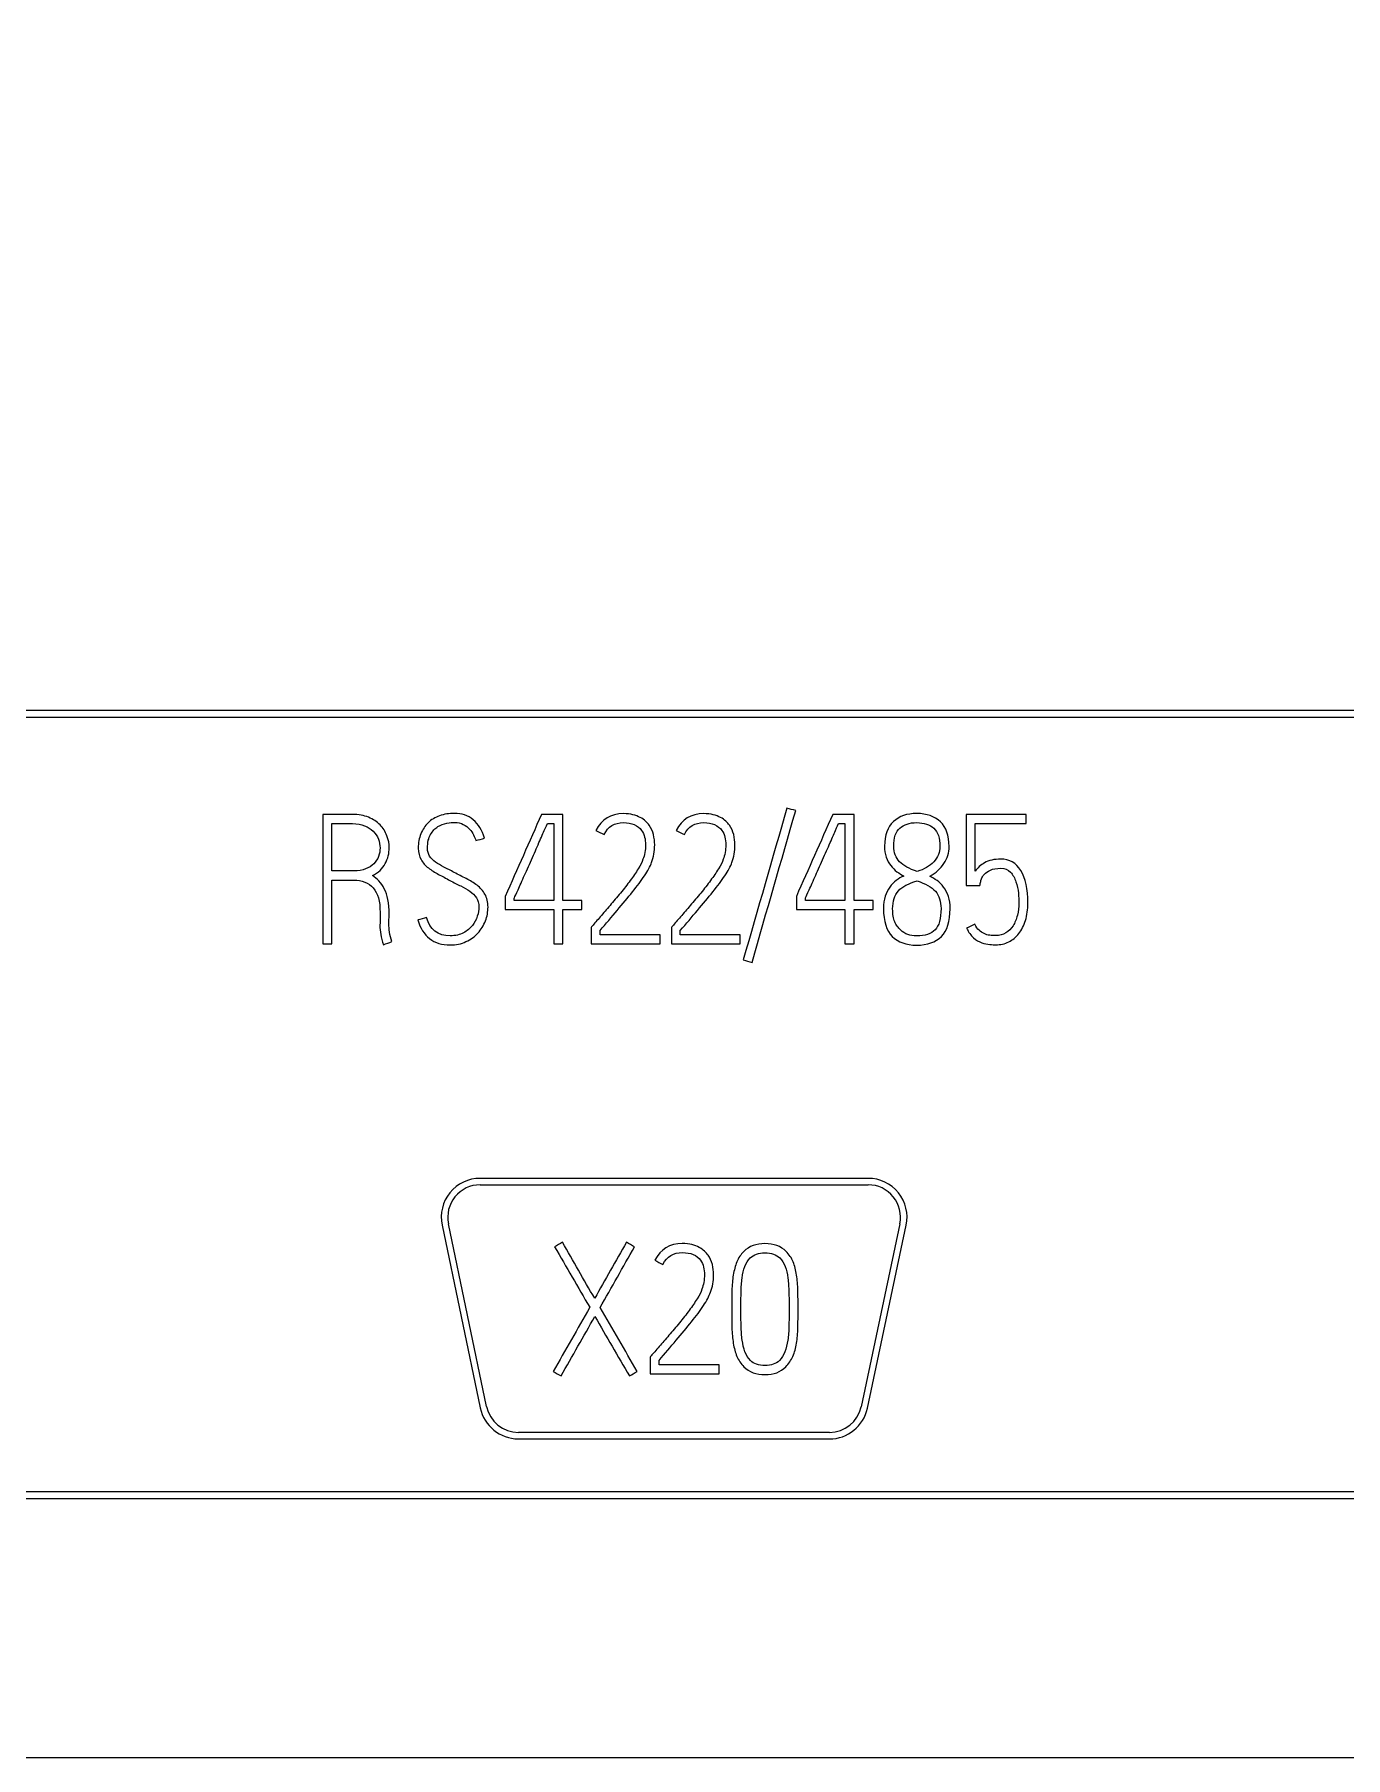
# Model space of a CAD drawing. Header units: millimetres. Extents: x 0 to 1189, y 0 to 841.
# Drawn here: x 898.54 to 918.79, y 295.79 to 322.4 of the extents above; entities that cross this region are included whole.
import ezdxf

# ---------------------------------------------------------------- set-up
doc = ezdxf.new("R2010")
doc.units = ezdxf.units.MM
doc.layers.add('1', color=7, linetype='Continuous')

msp = doc.modelspace()

# ---------------------------------------------------------------- linework, layer by layer
at = {"layer": '1', "color": 7, "linetype": 'Continuous', "lineweight": 13}
for p, q in [((1031.925, 311.961), (882.266, 311.961)), ((882.368, 311.861), (1031.825, 311.861)), ((911.419, 304.736), (905.424, 304.736)), ((905.424, 304.636), (911.419, 304.636)), ((904.837, 304.014), (905.425, 301.192)), ((905.523, 301.212), (904.935, 304.034)), ((911.908, 304.033), (911.309, 301.208)), ((911.407, 301.187), (912.006, 304.012)), ((910.82, 300.811), (906.016, 300.811)), ((906.016, 300.711), (910.82, 300.711)), ((882.266, 299.789), (1031.925, 299.789)), ((1031.825, 299.896), (882.368, 299.896)), ((878.789, 295.79), (1035.36, 295.79))]:
    msp.add_line(p, q, dxfattribs=at)
for centre, radius, start, end in [((905.424, 304.136), 0.6, 90, 191.7771), ((911.419, 304.136), 0.6, 348.0161, 90), ((905.424, 304.136), 0.5, 90, 191.7771), ((911.419, 304.136), 0.5, 348.0161, 90), ((906.016, 301.315), 0.603, 191.7771, 270), ((906.016, 301.315), 0.503, 191.7771, 270), ((910.82, 301.311), 0.5, 270, 348.0161), ((910.82, 301.311), 0.6, 270, 348.0161)]:
    msp.add_arc(centre, radius, start, end, dxfattribs=at)
for points, knots in [([(950.48, 224.19), (898.21, 224.19), (842.672, 224.19), (783.868, 224.19), (777.143, 224.19), (773.452, 224.19), (772.941, 224.19), (772.593, 224.19), (772.362, 224.19), (771.984, 224.197), (770.669, 224.274), (768.364, 224.788), (765.613, 226.213), (763.316, 228.292), (761.893, 230.477), (761.135, 232.357), (760.808, 233.611), (760.648, 234.609), (760.587, 235.255), (760.568, 235.699), (760.562, 235.924), (760.562, 236.058), (760.562, 236.216), (760.561, 236.445), (760.562, 237.055), (760.562, 237.972), (760.561, 238.996), (760.562, 245.938), (760.562, 259.005), (760.562, 298.004), (760.561, 356.81), (760.562, 415.607), (760.561, 449.918), (760.562, 458.897), (760.561, 461.761), (760.562, 463.181), (760.561, 463.91), (760.562, 464.25), (760.562, 464.466), (760.565, 464.602), (760.567, 464.681), (760.585, 465.198), (760.689, 466.243), (761.139, 468.204), (762.201, 470.586), (764.142, 473), (766.634, 474.84), (769.058, 475.801), (770.812, 476.128), (771.698, 476.205), (772.208, 476.226), (772.877, 476.227), (773.791, 476.227), (775.425, 476.227), (779.916, 476.227), (790.535, 476.227), (852.604, 476.227), (963.681, 476.227), (1071.488, 476.227), (1130.292, 476.227), (1137.017, 476.227), (1140.708, 476.227), (1141.22, 476.227), (1141.568, 476.227), (1141.799, 476.227), (1142.176, 476.22), (1143.491, 476.143), (1145.796, 475.628), (1148.547, 474.204), (1150.844, 472.125), (1152.267, 469.94), (1153.026, 468.06), (1153.353, 466.806), (1153.512, 465.807), (1153.573, 465.161), (1153.593, 464.718), (1153.598, 464.492), (1153.598, 464.359), (1153.599, 464.201), (1153.599, 463.972), (1153.599, 463.361), (1153.599, 462.444), (1153.599, 461.421), (1153.599, 454.479), (1153.599, 441.411), (1153.599, 402.413), (1153.599, 343.606), (1153.599, 284.809), (1153.599, 250.498), (1153.599, 241.52), (1153.599, 238.655), (1153.599, 237.235), (1153.599, 236.506), (1153.599, 236.167), (1153.598, 235.951), (1153.595, 235.814), (1153.593, 235.735), (1153.575, 235.218), (1153.471, 234.174), (1153.021, 232.213), (1151.96, 229.831), (1150.019, 227.417), (1147.526, 225.577), (1145.102, 224.616), (1143.349, 224.288), (1142.463, 224.211), (1141.952, 224.19), (1141.284, 224.189), (1140.369, 224.19), (1138.735, 224.189), (1134.244, 224.19), (1123.625, 224.189), (1061.556, 224.19), (1002.751, 224.19), (950.48, 224.19)], [0, 0, 0, 0, 0.125, 0.132812, 0.140625, 0.141113, 0.141602, 0.141846, 0.141968, 0.14209, 0.142578, 0.144531, 0.146484, 0.148438, 0.150391, 0.151367, 0.152344, 0.152832, 0.15332, 0.153564, 0.153687, 0.153748, 0.153809, 0.154053, 0.154297, 0.155273, 0.15625, 0.156738, 0.171875, 0.1875, 0.25, 0.3125, 0.328125, 0.332031, 0.333984, 0.334961, 0.335449, 0.335693, 0.335815, 0.335876, 0.335938, 0.335968, 0.336914, 0.337891, 0.339844, 0.341797, 0.34375, 0.345703, 0.34668, 0.347168, 0.347412, 0.347656, 0.348633, 0.349609, 0.351562, 0.359375, 0.375, 0.5, 0.625, 0.632812, 0.640625, 0.641113, 0.641602, 0.641846, 0.641968, 0.64209, 0.642578, 0.644531, 0.646484, 0.648438, 0.650391, 0.651367, 0.652344, 0.652832, 0.65332, 0.653564, 0.653687, 0.653748, 0.653809, 0.654053, 0.654297, 0.655273, 0.65625, 0.656738, 0.671875, 0.6875, 0.75, 0.8125, 0.828125, 0.832031, 0.833984, 0.834961, 0.835449, 0.835693, 0.835815, 0.835876, 0.835938, 0.835968, 0.836914, 0.837891, 0.839844, 0.841797, 0.84375, 0.845703, 0.84668, 0.847168, 0.847412, 0.847656, 0.848633, 0.849609, 0.851562, 0.859375, 0.875, 1, 1, 1, 1]), ([(950.48, 229.19), (1002.751, 229.19), (1061.556, 229.19), (1123.625, 229.189), (1134.244, 229.19), (1138.735, 229.189), (1140.37, 229.19), (1141.282, 229.189), (1141.846, 229.19), (1142.143, 229.202), (1142.671, 229.248), (1143.709, 229.442), (1145.079, 229.985), (1146.528, 231.055), (1147.657, 232.459), (1148.257, 233.804), (1148.527, 234.984), (1148.584, 235.552), (1148.596, 235.897), (1148.597, 235.942), (1148.598, 236.007), (1148.599, 236.173), (1148.599, 236.508), (1148.599, 237.235), (1148.599, 238.656), (1148.599, 241.52), (1148.599, 250.498), (1148.599, 284.809), (1148.599, 343.606), (1148.599, 402.413), (1148.599, 441.411), (1148.599, 454.479), (1148.599, 461.42), (1148.599, 462.444), (1148.599, 463.364), (1148.599, 463.97), (1148.599, 464.192), (1148.598, 464.347), (1148.598, 464.426), (1148.595, 464.548), (1148.583, 464.816), (1148.549, 465.178), (1148.453, 465.778), (1148.269, 466.487), (1147.812, 467.618), (1147.008, 468.853), (1145.673, 470.062), (1144.073, 470.89), (1142.795, 471.175), (1141.985, 471.223), (1141.755, 471.227), (1141.567, 471.227), (1141.218, 471.227), (1140.709, 471.227), (1137.018, 471.227), (1130.292, 471.227), (1071.488, 471.227), (963.681, 471.227), (852.604, 471.227), (790.535, 471.227), (779.916, 471.227), (775.426, 471.227), (773.79, 471.227), (772.879, 471.227), (772.314, 471.227), (772.018, 471.214), (771.489, 471.168), (770.451, 470.975), (769.081, 470.431), (767.632, 469.362), (766.503, 467.958), (765.904, 466.612), (765.633, 465.433), (765.577, 464.865), (765.565, 464.52), (765.563, 464.474), (765.562, 464.409), (765.562, 464.243), (765.561, 463.909), (765.562, 463.182), (765.561, 461.761), (765.562, 458.897), (765.561, 449.918), (765.562, 415.607), (765.561, 356.81), (765.562, 298.004), (765.562, 259.005), (765.562, 245.938), (765.561, 238.996), (765.562, 237.973), (765.562, 237.053), (765.561, 236.447), (765.562, 236.225), (765.562, 236.07), (765.562, 235.991), (765.565, 235.869), (765.577, 235.601), (765.611, 235.238), (765.707, 234.638), (765.892, 233.929), (766.348, 232.798), (767.152, 231.564), (768.488, 230.355), (770.087, 229.527), (771.365, 229.241), (772.176, 229.194), (772.406, 229.19), (772.594, 229.19), (772.943, 229.19), (773.452, 229.19), (777.143, 229.19), (783.868, 229.19), (842.672, 229.19), (898.21, 229.19), (950.48, 229.19)], [0, 0, 0, 0, 0.125, 0.140625, 0.148438, 0.150391, 0.151367, 0.152344, 0.152588, 0.152832, 0.15332, 0.154297, 0.15625, 0.158203, 0.160156, 0.162109, 0.163086, 0.164032, 0.164062, 0.164124, 0.164185, 0.164307, 0.164551, 0.165039, 0.166016, 0.167969, 0.171875, 0.1875, 0.25, 0.3125, 0.328125, 0.343262, 0.34375, 0.344727, 0.345703, 0.345947, 0.346191, 0.346252, 0.346313, 0.346436, 0.34668, 0.347168, 0.347656, 0.348633, 0.349609, 0.351562, 0.353516, 0.355469, 0.357422, 0.35791, 0.358032, 0.358154, 0.358398, 0.358887, 0.359375, 0.367188, 0.375, 0.5, 0.625, 0.640625, 0.648438, 0.650391, 0.651367, 0.652344, 0.652588, 0.652832, 0.65332, 0.654297, 0.65625, 0.658203, 0.660156, 0.662109, 0.663086, 0.664032, 0.664062, 0.664124, 0.664185, 0.664307, 0.664551, 0.665039, 0.666016, 0.667969, 0.671875, 0.6875, 0.75, 0.8125, 0.828125, 0.843262, 0.84375, 0.844727, 0.845703, 0.845947, 0.846191, 0.846252, 0.846313, 0.846436, 0.84668, 0.847168, 0.847656, 0.848633, 0.849609, 0.851562, 0.853516, 0.855469, 0.857422, 0.85791, 0.858032, 0.858154, 0.858398, 0.858887, 0.859375, 0.867188, 0.875, 1, 1, 1, 1]), ([(903.7, 310.313), (903.629, 310.343), (903.547, 310.358), (903.301, 310.358), (903.147, 310.358), (902.993, 310.358)], [0, 0, 0, 0, 0.37586, 0.37586, 1, 1, 1, 1]), ([(905.493, 309.991), (905.456, 310.114), (905.397, 310.208), (905.237, 310.341), (905.141, 310.374), (904.945, 310.374), (904.868, 310.362), (904.729, 310.312), (904.67, 310.276), (904.574, 310.182), (904.537, 310.125), (904.51, 310.058)], [0, 0, 0, 0, 0.232472, 0.232472, 0.465525, 0.465525, 0.643868, 0.643868, 0.821934, 0.821934, 1, 1, 1, 1]), ([(906.703, 310.357), (906.679, 310.357), (906.655, 310.357), (906.545, 310.357), (906.459, 310.357), (906.373, 310.357)], [0, 0, 0, 0, 0.218462, 0.218462, 1, 1, 1, 1]), ([(908.035, 310.191), (908.02, 310.212), (908.002, 310.232), (907.957, 310.275), (907.93, 310.294), (907.865, 310.327), (907.828, 310.341), (907.743, 310.363), (907.693, 310.369), (907.638, 310.369)], [0, 0, 0, 0, 0.252062, 0.252062, 0.502132, 0.502132, 0.750139, 0.750139, 1, 1, 1, 1]), ([(909.275, 310.191), (909.26, 310.212), (909.242, 310.232), (909.197, 310.275), (909.17, 310.294), (909.105, 310.327), (909.068, 310.341), (908.983, 310.363), (908.934, 310.369), (908.878, 310.369)], [0, 0, 0, 0, 0.252062, 0.252062, 0.502132, 0.502132, 0.750139, 0.750139, 1, 1, 1, 1]), ([(911.201, 310.357), (911.177, 310.357), (911.153, 310.357), (911.043, 310.357), (910.957, 310.357), (910.871, 310.357)], [0, 0, 0, 0, 0.218462, 0.218462, 1, 1, 1, 1]), ([(912.534, 310.244), (912.445, 310.329), (912.323, 310.371), (912.019, 310.371), (911.899, 310.33), (911.718, 310.163), (911.672, 310.037), (911.672, 309.804), (911.681, 309.747), (911.717, 309.647), (911.739, 309.604), (911.768, 309.567)], [0, 0, 0, 0, 0.269538, 0.269538, 0.533125, 0.533125, 0.796757, 0.796757, 0.898072, 0.898072, 1, 1, 1, 1]), ([(913.859, 310.358), (913.574, 310.358), (913.289, 310.358), (912.981, 310.358), (912.958, 310.358), (912.935, 310.358)], [0, 0, 0, 0, 0.924853, 0.924853, 1, 1, 1, 1]), ([(903.135, 310.216), (903.241, 310.216), (903.348, 310.216), (903.525, 310.216), (903.586, 310.205), (903.692, 310.161), (903.736, 310.132), (903.772, 310.097)], [0, 0, 0, 0, 0.429184, 0.429184, 0.713484, 0.713484, 1, 1, 1, 1]), ([(903.762, 309.412), (903.851, 309.458), (903.916, 309.52), (904, 309.675), (904.02, 309.756), (904.02, 309.904), (904.009, 309.967), (903.96, 310.091), (903.925, 310.147), (903.831, 310.245), (903.771, 310.284), (903.7, 310.313)], [0, 0, 0, 0, 0.231737, 0.231737, 0.46269, 0.46269, 0.642008, 0.642008, 0.821326, 0.821326, 1, 1, 1, 1]), ([(903.772, 310.097), (903.808, 310.062), (903.835, 310.022), (903.87, 309.931), (903.879, 309.885), (903.879, 309.795), (903.871, 309.751), (903.855, 309.709)], [0, 0, 0, 0, 0.337469, 0.337469, 0.674938, 0.674938, 1, 1, 1, 1]), ([(904.51, 310.058), (904.483, 309.991), (904.469, 309.918), (904.469, 309.766), (904.484, 309.707), (904.541, 309.61), (904.579, 309.568), (904.671, 309.494), (904.723, 309.461), (904.84, 309.402), (904.899, 309.37), (905.015, 309.305), (905.071, 309.277), (905.178, 309.227), (905.226, 309.2), (905.309, 309.141), (905.342, 309.107), (905.392, 309.031), (905.405, 308.984), (905.405, 308.884), (905.397, 308.837), (905.365, 308.733), (905.34, 308.685), (905.269, 308.596), (905.224, 308.559), (905.111, 308.498), (905.042, 308.482), (904.77, 308.482), (904.649, 308.577), (904.597, 308.766)], [0, 0, 0, 0, 0.084609, 0.084609, 0.157936, 0.157936, 0.231264, 0.231264, 0.304527, 0.304527, 0.377962, 0.377962, 0.448588, 0.448588, 0.518849, 0.518849, 0.589764, 0.589764, 0.661418, 0.661418, 0.714841, 0.714841, 0.768167, 0.768167, 0.821493, 0.821493, 0.875067, 0.875067, 1, 1, 1, 1]), ([(905.025, 309.462), (904.969, 309.491), (904.916, 309.518), (904.816, 309.569), (904.773, 309.594), (904.697, 309.648), (904.667, 309.679), (904.622, 309.747), (904.611, 309.788), (904.611, 309.925), (904.627, 309.995), (904.69, 310.101), (904.728, 310.141), (904.816, 310.196), (904.863, 310.214), (904.959, 310.229), (904.999, 310.233), (905.082, 310.233), (905.127, 310.223), (905.202, 310.184), (905.234, 310.16), (905.286, 310.103), (905.307, 310.072), (905.338, 310.008), (905.35, 309.979), (905.358, 309.953)], [0, 0, 0, 0, 0.042387, 0.042387, 0.085004, 0.085004, 0.127442, 0.127442, 0.169689, 0.169689, 0.247935, 0.247935, 0.32618, 0.32618, 0.404694, 0.404694, 0.483208, 0.483208, 0.612376, 0.612376, 0.741544, 0.741544, 0.869959, 0.869959, 1, 1, 1, 1]), ([(904.623, 309.958), (904.631, 309.993), (904.643, 310.023), (904.69, 310.101), (904.728, 310.141), (904.816, 310.196), (904.863, 310.214), (904.959, 310.229), (904.999, 310.233), (905.082, 310.233), (905.127, 310.223), (905.202, 310.184), (905.234, 310.16), (905.286, 310.103), (905.307, 310.072), (905.338, 310.008), (905.35, 309.979), (905.358, 309.953)], [0, 0, 0, 0, 0.048226, 0.048226, 0.147249, 0.147249, 0.246612, 0.246612, 0.345976, 0.345976, 0.509444, 0.509444, 0.672912, 0.672912, 0.835427, 0.835427, 1, 1, 1, 1]), ([(905.951, 309.062), (905.953, 309.066), (905.966, 309.095), (906.016, 309.206), (906.047, 309.275), (906.119, 309.437), (906.158, 309.526), (906.244, 309.716), (906.283, 309.806), (906.357, 309.974), (906.389, 310.047), (906.416, 310.108)], [0, 0, 0, 0, 0.201863, 0.201863, 0.402243, 0.402243, 0.601621, 0.601621, 0.800998, 0.800998, 1, 1, 1, 1]), ([(907.277, 308.563), (907.368, 308.67), (907.456, 308.774), (907.628, 308.976), (907.707, 309.071), (907.851, 309.25), (907.913, 309.333), (908.015, 309.487), (908.051, 309.556), (908.088, 309.656), (908.1, 309.698), (908.116, 309.791), (908.121, 309.838), (908.121, 309.94), (908.114, 309.993), (908.089, 310.098), (908.066, 310.147), (908.035, 310.191)], [0, 0, 0, 0, 0.149955, 0.149955, 0.29991, 0.29991, 0.449521, 0.449521, 0.598675, 0.598675, 0.694192, 0.694192, 0.789155, 0.789155, 0.894818, 0.894818, 1, 1, 1, 1]), ([(907.339, 310.047), (907.401, 310.169), (907.501, 310.23), (907.768, 310.23), (907.861, 310.19), (907.918, 310.111)], [0, 0, 0, 0, 0.513342, 0.513342, 1, 1, 1, 1]), ([(907.339, 310.047), (907.401, 310.169), (907.501, 310.23), (907.768, 310.23), (907.861, 310.19), (907.918, 310.111)], [0, 0, 0, 0, 0.513342, 0.513342, 1, 1, 1, 1]), ([(907.918, 310.111), (907.94, 310.079), (907.956, 310.044), (907.975, 309.969), (907.979, 309.929), (907.979, 309.848), (907.976, 309.808), (907.961, 309.73), (907.952, 309.695), (907.94, 309.664)], [0, 0, 0, 0, 0.249448, 0.249448, 0.501018, 0.501018, 0.750509, 0.750509, 1, 1, 1, 1]), ([(908.517, 308.563), (908.608, 308.67), (908.697, 308.774), (908.869, 308.976), (908.948, 309.071), (909.092, 309.25), (909.154, 309.333), (909.255, 309.487), (909.292, 309.556), (909.328, 309.656), (909.34, 309.698), (909.357, 309.791), (909.361, 309.838), (909.361, 309.94), (909.355, 309.993), (909.329, 310.098), (909.307, 310.147), (909.275, 310.191)], [0, 0, 0, 0, 0.149955, 0.149955, 0.29991, 0.29991, 0.449521, 0.449521, 0.598675, 0.598675, 0.694192, 0.694192, 0.789155, 0.789155, 0.894818, 0.894818, 1, 1, 1, 1]), ([(908.579, 310.047), (908.641, 310.169), (908.741, 310.23), (909.008, 310.23), (909.101, 310.19), (909.159, 310.111)], [0, 0, 0, 0, 0.513342, 0.513342, 1, 1, 1, 1]), ([(908.579, 310.047), (908.641, 310.169), (908.741, 310.23), (909.008, 310.23), (909.101, 310.19), (909.159, 310.111)], [0, 0, 0, 0, 0.513342, 0.513342, 1, 1, 1, 1]), ([(909.159, 310.111), (909.181, 310.079), (909.197, 310.044), (909.215, 309.969), (909.22, 309.929), (909.22, 309.848), (909.216, 309.808), (909.201, 309.73), (909.192, 309.695), (909.181, 309.664)], [0, 0, 0, 0, 0.249448, 0.249448, 0.501018, 0.501018, 0.750509, 0.750509, 1, 1, 1, 1]), ([(910.449, 309.062), (910.451, 309.066), (910.464, 309.095), (910.514, 309.206), (910.545, 309.275), (910.617, 309.437), (910.656, 309.526), (910.741, 309.716), (910.781, 309.806), (910.855, 309.974), (910.887, 310.047), (910.914, 310.108)], [0, 0, 0, 0, 0.201863, 0.201863, 0.402243, 0.402243, 0.601621, 0.601621, 0.800998, 0.800998, 1, 1, 1, 1]), ([(911.814, 309.864), (911.814, 309.997), (911.845, 310.091), (911.971, 310.202), (912.058, 310.23), (912.282, 310.23), (912.37, 310.201), (912.496, 310.086), (912.527, 309.992), (912.527, 309.774), (912.495, 309.696), (912.368, 309.557), (912.283, 309.507), (912.177, 309.478)], [0, 0, 0, 0, 0.186488, 0.186488, 0.372412, 0.372412, 0.56117, 0.56117, 0.750485, 0.750485, 0.875394, 0.875394, 1, 1, 1, 1]), ([(912.372, 309.403), (912.464, 309.453), (912.537, 309.518), (912.642, 309.679), (912.669, 309.767), (912.669, 310.031), (912.624, 310.159), (912.534, 310.244)], [0, 0, 0, 0, 0.263405, 0.263405, 0.526542, 0.526542, 1, 1, 1, 1]), ([(903.782, 309.595), (903.748, 309.561), (903.706, 309.535), (903.604, 309.494), (903.545, 309.484), (903.363, 309.484), (903.249, 309.484), (903.135, 309.484)], [0, 0, 0, 0, 0.274112, 0.274112, 0.546658, 0.546658, 1, 1, 1, 1]), ([(907.94, 309.664), (907.926, 309.621), (907.901, 309.572), (907.83, 309.459), (907.79, 309.399), (907.698, 309.274), (907.647, 309.209), (907.538, 309.078), (907.484, 309.014), (907.378, 308.89), (907.328, 308.832), (907.232, 308.721), (907.191, 308.673), (907.15, 308.626), (907.144, 308.619), (907.139, 308.613)], [0, 0, 0, 0, 0.16191, 0.16191, 0.324521, 0.324521, 0.486983, 0.486983, 0.649444, 0.649444, 0.811905, 0.811905, 0.974366, 0.974366, 1, 1, 1, 1]), ([(909.181, 309.664), (909.166, 309.621), (909.141, 309.572), (909.07, 309.459), (909.03, 309.399), (908.938, 309.274), (908.887, 309.209), (908.778, 309.078), (908.724, 309.014), (908.619, 308.89), (908.569, 308.832), (908.472, 308.721), (908.431, 308.673), (908.39, 308.626), (908.384, 308.619), (908.379, 308.613)], [0, 0, 0, 0, 0.16191, 0.16191, 0.324521, 0.324521, 0.486983, 0.486983, 0.649444, 0.649444, 0.811905, 0.811905, 0.974366, 0.974366, 1, 1, 1, 1]), ([(911.768, 309.567), (911.797, 309.53), (911.829, 309.498), (911.899, 309.447), (911.934, 309.425), (911.969, 309.406)], [0, 0, 0, 0, 0.501569, 0.501569, 1, 1, 1, 1]), ([(911.768, 309.567), (911.797, 309.53), (911.829, 309.498), (911.899, 309.447), (911.934, 309.425), (911.969, 309.406)], [0, 0, 0, 0, 0.501569, 0.501569, 1, 1, 1, 1]), ([(913.157, 309.32), (913.157, 309.326), (913.161, 309.339), (913.175, 309.382), (913.19, 309.405), (913.235, 309.455), (913.266, 309.477), (913.348, 309.516), (913.401, 309.525), (913.53, 309.525), (913.581, 309.505), (913.655, 309.424), (913.683, 309.375), (913.721, 309.26), (913.734, 309.201), (913.745, 309.081), (913.748, 309.031), (913.748, 308.923), (913.74, 308.86), (913.708, 308.738), (913.686, 308.684), (913.627, 308.591), (913.589, 308.555), (913.499, 308.499), (913.447, 308.485), (913.359, 308.485), (913.328, 308.487), (913.267, 308.494), (913.237, 308.503), (913.182, 308.529), (913.156, 308.546), (913.108, 308.591), (913.087, 308.621), (913.068, 308.66)], [0, 0, 0, 0, 0.057018, 0.057018, 0.114035, 0.114035, 0.171877, 0.171877, 0.229718, 0.229718, 0.284036, 0.284036, 0.338602, 0.338602, 0.39288, 0.39288, 0.446884, 0.446884, 0.53554, 0.53554, 0.624539, 0.624539, 0.713372, 0.713372, 0.802205, 0.802205, 0.851089, 0.851089, 0.900509, 0.900509, 0.950429, 0.950429, 1, 1, 1, 1]), ([(913.175, 308.375), (913.218, 308.36), (913.259, 308.35), (913.337, 308.345), (913.368, 308.344), (913.462, 308.344), (913.529, 308.358), (913.651, 308.418), (913.703, 308.46), (913.79, 308.574), (913.824, 308.641), (913.874, 308.801), (913.887, 308.89), (913.887, 309.206), (913.85, 309.373), (913.704, 309.608), (913.601, 309.667), (913.416, 309.667), (913.369, 309.662), (913.286, 309.642), (913.25, 309.628), (913.187, 309.592), (913.159, 309.573), (913.111, 309.528), (913.09, 309.505), (913.074, 309.481)], [0, 0, 0, 0, 0.024591, 0.024591, 0.049182, 0.049182, 0.129764, 0.129764, 0.210709, 0.210709, 0.291889, 0.291889, 0.373167, 0.373167, 0.549225, 0.549225, 0.724689, 0.724689, 0.792999, 0.792999, 0.861838, 0.861838, 0.930677, 0.930677, 1, 1, 1, 1]), ([(913.157, 309.32), (913.157, 309.326), (913.161, 309.339), (913.175, 309.382), (913.19, 309.405), (913.235, 309.455), (913.266, 309.477), (913.348, 309.516), (913.401, 309.525), (913.53, 309.525), (913.581, 309.505), (913.655, 309.424), (913.683, 309.375), (913.721, 309.26), (913.734, 309.201), (913.74, 309.131), (913.741, 309.121), (913.742, 309.111)], [0, 0, 0, 0, 0.141819, 0.141819, 0.283637, 0.283637, 0.427504, 0.427504, 0.571371, 0.571371, 0.706475, 0.706475, 0.842196, 0.842196, 0.9772, 0.9772, 1, 1, 1, 1]), ([(903.135, 309.342), (903.247, 309.342), (903.359, 309.342), (903.6, 309.342), (903.701, 309.302), (903.844, 309.141), (903.879, 309.015), (903.879, 308.785), (903.879, 308.726), (903.879, 308.668)], [0, 0, 0, 0, 0.269407, 0.269407, 0.581768, 0.581768, 0.894212, 0.894212, 1, 1, 1, 1]), ([(904.018, 308.76), (904.018, 308.778), (904.018, 308.797), (904.018, 308.985), (903.993, 309.117), (903.895, 309.302), (903.834, 309.369), (903.762, 309.412)], [0, 0, 0, 0, 0.051637, 0.051637, 0.525819, 0.525819, 1, 1, 1, 1]), ([(904.461, 308.727), (904.498, 308.601), (904.559, 308.505), (904.729, 308.374), (904.835, 308.341), (905.051, 308.341), (905.133, 308.358), (905.279, 308.426), (905.341, 308.471), (905.441, 308.58), (905.479, 308.642), (905.533, 308.783), (905.546, 308.854), (905.546, 309.004), (905.531, 309.07), (905.468, 309.177), (905.427, 309.223), (905.327, 309.301), (905.271, 309.335), (905.147, 309.396), (905.086, 309.428), (905.025, 309.462)], [0, 0, 0, 0, 0.125064, 0.125064, 0.250129, 0.250129, 0.340472, 0.340472, 0.430815, 0.430815, 0.521438, 0.521438, 0.61168, 0.61168, 0.709125, 0.709125, 0.806569, 0.806569, 0.903285, 0.903285, 1, 1, 1, 1]), ([(911.969, 309.406), (911.929, 309.388), (911.889, 309.365), (911.814, 309.309), (911.78, 309.275), (911.723, 309.193), (911.7, 309.146), (911.664, 309.039), (911.656, 308.976), (911.656, 308.706), (911.701, 308.562), (911.88, 308.383), (912.006, 308.338), (912.334, 308.338), (912.461, 308.383), (912.641, 308.562), (912.685, 308.705), (912.685, 308.973), (912.676, 309.037), (912.639, 309.146), (912.615, 309.193), (912.554, 309.275), (912.52, 309.308), (912.446, 309.362), (912.409, 309.385), (912.372, 309.403)], [0, 0, 0, 0, 0.051641, 0.051641, 0.103283, 0.103283, 0.155416, 0.155416, 0.207846, 0.207846, 0.351599, 0.351599, 0.495623, 0.495623, 0.641144, 0.641144, 0.786666, 0.786666, 0.840199, 0.840199, 0.893733, 0.893733, 0.946983, 0.946983, 1, 1, 1, 1]), ([(911.806, 308.785), (911.8, 308.816), (911.797, 308.854), (911.797, 309.017), (911.827, 309.109), (911.945, 309.243), (912.042, 309.293), (912.175, 309.329)], [0, 0, 0, 0, 0.158022, 0.158022, 0.579011, 0.579011, 1, 1, 1, 1]), ([(912.175, 309.329), (912.304, 309.29), (912.398, 309.237), (912.515, 309.104), (912.544, 309.015), (912.544, 308.747), (912.513, 308.637), (912.391, 308.511), (912.297, 308.48), (912.169, 308.48)], [0, 0, 0, 0, 0.206603, 0.206603, 0.413801, 0.413801, 0.706911, 0.706911, 1, 1, 1, 1]), ([(904.062, 308.393), (904.042, 308.445), (904.029, 308.494), (904.018, 308.584), (904.015, 308.626), (904.015, 308.681), (904.015, 308.698), (904.015, 308.73), (904.016, 308.745), (904.018, 308.76)], [0, 0, 0, 0, 0.331667, 0.331667, 0.666095, 0.666095, 0.834842, 0.834842, 1, 1, 1, 1]), ([(912.169, 308.48), (912.066, 308.48), (911.983, 308.51), (911.902, 308.591), (911.884, 308.612), (911.853, 308.652), (911.839, 308.675), (911.819, 308.725), (911.811, 308.753), (911.806, 308.785)], [0, 0, 0, 0, 0.5, 0.5, 0.666667, 0.666667, 0.833333, 0.833333, 1, 1, 1, 1]), ([(903.876, 308.643), (903.876, 308.601), (903.88, 308.554), (903.897, 308.455), (903.911, 308.401), (903.932, 308.344)], [0, 0, 0, 0, 0.5, 0.5, 1, 1, 1, 1]), ([(912.94, 308.602), (912.97, 308.537), (913.006, 308.487), (913.089, 308.417), (913.131, 308.391), (913.175, 308.375)], [0, 0, 0, 0, 0.497803, 0.497803, 1, 1, 1, 1]), ([(908.945, 303.551), (908.93, 303.572), (908.912, 303.592), (908.868, 303.635), (908.84, 303.654), (908.776, 303.687), (908.738, 303.701), (908.653, 303.723), (908.604, 303.729), (908.548, 303.729)], [0, 0, 0, 0, 0.252062, 0.252062, 0.502133, 0.502133, 0.750139, 0.750139, 1, 1, 1, 1]), ([(909.825, 303.729), (909.688, 303.729), (909.579, 303.688), (909.451, 303.561), (909.415, 303.507), (909.366, 303.384), (909.347, 303.317), (909.323, 303.169), (909.316, 303.089), (909.312, 302.917), (909.311, 302.826), (909.311, 302.72), (909.311, 302.71), (909.311, 302.603), (909.312, 302.513), (909.316, 302.343), (909.323, 302.263), (909.347, 302.115), (909.366, 302.048), (909.416, 301.925), (909.452, 301.872), (909.5, 301.826)], [0, 0, 0, 0, 0.179335, 0.179335, 0.281333, 0.281333, 0.383043, 0.383043, 0.484375, 0.484375, 0.585698, 0.585698, 0.596401, 0.596401, 0.697724, 0.697724, 0.799056, 0.799056, 0.899864, 0.899864, 1, 1, 1, 1]), ([(909.5, 301.826), (909.58, 301.744), (909.688, 301.704), (909.96, 301.704), (910.068, 301.744), (910.193, 301.872), (910.229, 301.925), (910.281, 302.048), (910.3, 302.115), (910.324, 302.263), (910.331, 302.343), (910.335, 302.513), (910.336, 302.603), (910.336, 302.71), (910.336, 302.72), (910.336, 302.826), (910.335, 302.917), (910.331, 303.089), (910.325, 303.169), (910.302, 303.317), (910.284, 303.385), (910.235, 303.507), (910.199, 303.56), (910.071, 303.688), (909.962, 303.729), (909.825, 303.729)], [0, 0, 0, 0, 0.130573, 0.130573, 0.259531, 0.259531, 0.333644, 0.333644, 0.408255, 0.408255, 0.483253, 0.483253, 0.558244, 0.558244, 0.566166, 0.566166, 0.641158, 0.641158, 0.716156, 0.716156, 0.79144, 0.79144, 0.86723, 0.86723, 1, 1, 1, 1]), ([(908.188, 301.923), (908.278, 302.03), (908.367, 302.134), (908.539, 302.336), (908.618, 302.431), (908.762, 302.61), (908.824, 302.693), (908.925, 302.847), (908.962, 302.916), (908.999, 303.016), (909.011, 303.058), (909.027, 303.151), (909.031, 303.198), (909.031, 303.3), (909.025, 303.353), (908.999, 303.458), (908.977, 303.507), (908.945, 303.551)], [0, 0, 0, 0, 0.149955, 0.149955, 0.29991, 0.29991, 0.449521, 0.449521, 0.598674, 0.598674, 0.694192, 0.694192, 0.789155, 0.789155, 0.894818, 0.894818, 1, 1, 1, 1]), ([(908.249, 303.407), (908.312, 303.529), (908.411, 303.59), (908.678, 303.59), (908.772, 303.55), (908.829, 303.471)], [0, 0, 0, 0, 0.513342, 0.513342, 1, 1, 1, 1]), ([(908.249, 303.407), (908.312, 303.529), (908.411, 303.59), (908.678, 303.59), (908.772, 303.55), (908.829, 303.471)], [0, 0, 0, 0, 0.513342, 0.513342, 1, 1, 1, 1]), ([(908.829, 303.471), (908.851, 303.439), (908.867, 303.404), (908.885, 303.329), (908.89, 303.289), (908.89, 303.208), (908.886, 303.168), (908.871, 303.09), (908.862, 303.055), (908.851, 303.024)], [0, 0, 0, 0, 0.249448, 0.249448, 0.501018, 0.501018, 0.750509, 0.750509, 1, 1, 1, 1]), ([(909.825, 301.845), (909.727, 301.845), (909.652, 301.871), (909.563, 301.96), (909.535, 302.005), (909.496, 302.112), (909.482, 302.172), (909.463, 302.306), (909.458, 302.378), (909.454, 302.533), (909.453, 302.615), (909.453, 302.71), (909.453, 302.72), (909.453, 302.819), (909.454, 302.902), (909.457, 303.057), (909.463, 303.129), (909.479, 303.263), (909.493, 303.322), (909.532, 303.425), (909.56, 303.47), (909.597, 303.507)], [0, 0, 0, 0, 0.145575, 0.145575, 0.249286, 0.249286, 0.352211, 0.352211, 0.455065, 0.455065, 0.557908, 0.557908, 0.5702, 0.5702, 0.67755, 0.67755, 0.784912, 0.784912, 0.89234, 0.89234, 1, 1, 1, 1]), ([(909.597, 303.507), (909.649, 303.56), (909.725, 303.587), (909.923, 303.587), (909.999, 303.56), (910.053, 303.507)], [0, 0, 0, 0, 0.504274, 0.504274, 1, 1, 1, 1]), ([(910.053, 303.507), (910.088, 303.47), (910.116, 303.425), (910.156, 303.322), (910.171, 303.263), (910.187, 303.129), (910.192, 303.057), (910.196, 302.902), (910.197, 302.819), (910.197, 302.72), (910.197, 302.71), (910.197, 302.615), (910.196, 302.533), (910.193, 302.378), (910.187, 302.306), (910.168, 302.172), (910.154, 302.112), (910.113, 302.005), (910.084, 301.96), (909.995, 301.871), (909.921, 301.845), (909.825, 301.845)], [0, 0, 0, 0, 0.107453, 0.107453, 0.214906, 0.214906, 0.322292, 0.322292, 0.429666, 0.429666, 0.441961, 0.441961, 0.544828, 0.544828, 0.647705, 0.647705, 0.750654, 0.750654, 0.85439, 0.85439, 1, 1, 1, 1]), ([(908.851, 303.024), (908.836, 302.981), (908.811, 302.932), (908.741, 302.819), (908.7, 302.759), (908.608, 302.634), (908.557, 302.569), (908.448, 302.438), (908.395, 302.374), (908.289, 302.25), (908.239, 302.192), (908.142, 302.081), (908.101, 302.033), (908.06, 301.986), (908.055, 301.979), (908.049, 301.973)], [0, 0, 0, 0, 0.16191, 0.16191, 0.324521, 0.324521, 0.486982, 0.486982, 0.649444, 0.649444, 0.811905, 0.811905, 0.974366, 0.974366, 1, 1, 1, 1]), ([(910.196, 302.852), (910.197, 302.813), (910.197, 302.772), (910.197, 302.72), (910.197, 302.71), (910.197, 302.669), (910.197, 302.639), (910.197, 302.61)], [0, 0, 0, 0, 0.507929, 0.507929, 0.631108, 0.631108, 1, 1, 1, 1])]:
    msp.add_open_spline(points, degree=3, knots=knots, dxfattribs=at)
for points in [[(902.993, 310.358), (902.993, 309.691), (902.993, 309.024), (902.993, 308.357)], [(906.373, 310.357), (906.186, 309.936), (905.999, 309.514), (905.812, 309.092)], [(906.703, 309.026), (906.703, 309.47), (906.703, 309.914), (906.703, 310.357)], [(907.638, 310.369), (907.442, 310.369), (907.301, 310.283), (907.214, 310.111)], [(908.878, 310.369), (908.682, 310.369), (908.541, 310.283), (908.454, 310.111)], [(910.163, 310.455), (909.938, 309.673), (909.714, 308.892), (909.489, 308.111)], [(909.625, 308.072), (909.849, 308.853), (910.074, 309.634), (910.299, 310.416)], [(910.299, 310.416), (910.254, 310.429), (910.208, 310.442), (910.163, 310.455)], [(910.871, 310.357), (910.684, 309.936), (910.497, 309.514), (910.31, 309.092)], [(911.201, 309.026), (911.201, 309.47), (911.201, 309.914), (911.201, 310.357)], [(912.935, 310.358), (912.935, 309.992), (912.935, 309.625), (912.935, 309.259)], [(913.859, 310.219), (913.859, 310.265), (913.859, 310.312), (913.859, 310.358)], [(903.135, 309.484), (903.135, 309.728), (903.135, 309.972), (903.135, 310.216)], [(906.416, 310.108), (906.443, 310.169), (906.459, 310.206), (906.464, 310.219)], [(906.464, 310.219), (906.497, 310.219), (906.529, 310.219), (906.562, 310.219)], [(906.562, 310.219), (906.562, 309.821), (906.562, 309.424), (906.562, 309.026)], [(907.214, 310.111), (907.255, 310.089), (907.297, 310.068), (907.339, 310.047)], [(908.454, 310.111), (908.495, 310.089), (908.537, 310.068), (908.579, 310.047)], [(910.914, 310.108), (910.94, 310.169), (910.957, 310.206), (910.962, 310.219)], [(910.962, 310.219), (910.995, 310.219), (911.027, 310.219), (911.059, 310.219)], [(911.059, 310.219), (911.059, 309.821), (911.059, 309.424), (911.059, 309.026)], [(913.074, 309.481), (913.074, 309.727), (913.074, 309.973), (913.074, 310.219)], [(913.074, 310.219), (913.336, 310.219), (913.597, 310.219), (913.859, 310.219)], [(905.358, 309.953), (905.403, 309.966), (905.448, 309.979), (905.493, 309.991)], [(911.904, 309.626), (911.846, 309.688), (911.816, 309.768), (911.814, 309.864)], [(903.855, 309.709), (903.84, 309.666), (903.815, 309.628), (903.782, 309.595)], [(912.177, 309.478), (912.053, 309.515), (911.962, 309.564), (911.904, 309.626)], [(903.135, 308.357), (903.135, 308.686), (903.135, 309.014), (903.135, 309.342)], [(912.935, 309.259), (913.005, 309.259), (913.076, 309.259), (913.146, 309.259)], [(913.146, 309.259), (913.15, 309.28), (913.153, 309.3), (913.157, 309.32)], [(905.812, 309.092), (905.812, 309.024), (905.812, 308.956), (905.812, 308.887)], [(905.951, 309.026), (905.951, 309.038), (905.951, 309.05), (905.951, 309.062)], [(906.562, 309.026), (906.358, 309.026), (906.155, 309.026), (905.951, 309.026)], [(906.997, 309.026), (906.899, 309.026), (906.801, 309.026), (906.703, 309.026)], [(906.997, 308.887), (906.997, 308.933), (906.997, 308.98), (906.997, 309.026)], [(910.31, 309.092), (910.31, 309.024), (910.31, 308.956), (910.31, 308.887)], [(910.449, 309.026), (910.449, 309.038), (910.449, 309.05), (910.449, 309.062)], [(911.059, 309.026), (910.856, 309.026), (910.652, 309.026), (910.449, 309.026)], [(911.495, 309.026), (911.397, 309.026), (911.299, 309.026), (911.201, 309.026)], [(911.495, 308.887), (911.495, 308.933), (911.495, 308.98), (911.495, 309.026)], [(904.597, 308.766), (904.552, 308.753), (904.506, 308.74), (904.461, 308.727)], [(905.812, 308.887), (906.062, 308.887), (906.312, 308.887), (906.562, 308.887)], [(906.562, 308.887), (906.562, 308.711), (906.562, 308.534), (906.562, 308.357)], [(906.703, 308.357), (906.703, 308.534), (906.703, 308.711), (906.703, 308.887)], [(906.703, 308.887), (906.801, 308.887), (906.899, 308.887), (906.997, 308.887)], [(910.31, 308.887), (910.56, 308.887), (910.81, 308.887), (911.059, 308.887)], [(911.059, 308.887), (911.059, 308.711), (911.059, 308.534), (911.059, 308.357)], [(911.201, 308.357), (911.201, 308.534), (911.201, 308.711), (911.201, 308.887)], [(911.201, 308.887), (911.299, 308.887), (911.397, 308.887), (911.495, 308.887)], [(903.879, 308.668), (903.878, 308.66), (903.877, 308.652), (903.876, 308.643)], [(907.139, 308.613), (907.139, 308.528), (907.139, 308.443), (907.139, 308.357)], [(907.277, 308.496), (907.277, 308.519), (907.277, 308.541), (907.277, 308.563)], [(908.204, 308.496), (907.895, 308.496), (907.586, 308.496), (907.277, 308.496)], [(908.204, 308.357), (908.204, 308.404), (908.204, 308.45), (908.204, 308.496)], [(908.379, 308.613), (908.379, 308.528), (908.379, 308.443), (908.379, 308.357)], [(908.517, 308.496), (908.517, 308.519), (908.517, 308.541), (908.517, 308.563)], [(909.444, 308.496), (909.135, 308.496), (908.826, 308.496), (908.517, 308.496)], [(909.444, 308.357), (909.444, 308.404), (909.444, 308.45), (909.444, 308.496)], [(913.068, 308.66), (913.026, 308.64), (912.983, 308.621), (912.94, 308.602)], [(902.993, 308.357), (903.041, 308.357), (903.088, 308.357), (903.135, 308.357)], [(903.932, 308.344), (903.975, 308.36), (904.019, 308.377), (904.062, 308.393)], [(906.562, 308.357), (906.609, 308.357), (906.656, 308.357), (906.703, 308.357)], [(907.139, 308.357), (907.494, 308.357), (907.849, 308.357), (908.204, 308.357)], [(908.379, 308.357), (908.734, 308.357), (909.089, 308.357), (909.444, 308.357)], [(911.059, 308.357), (911.107, 308.357), (911.154, 308.357), (911.201, 308.357)], [(909.489, 308.111), (909.534, 308.098), (909.579, 308.085), (909.625, 308.072)], [(906.695, 303.748), (906.655, 303.725), (906.615, 303.702), (906.575, 303.679)], [(906.575, 303.679), (906.756, 303.367), (906.936, 303.056), (907.117, 302.744)], [(907.194, 302.883), (907.028, 303.171), (906.862, 303.46), (906.695, 303.748)], [(907.686, 303.748), (907.522, 303.46), (907.358, 303.171), (907.194, 302.883)], [(907.278, 302.741), (907.455, 303.054), (907.633, 303.366), (907.811, 303.679)], [(907.811, 303.679), (907.769, 303.702), (907.727, 303.725), (907.686, 303.748)], [(908.548, 303.729), (908.353, 303.729), (908.211, 303.643), (908.124, 303.471)], [(908.124, 303.471), (908.166, 303.449), (908.207, 303.428), (908.249, 303.407)], [(907.117, 302.744), (906.929, 302.414), (906.741, 302.084), (906.553, 301.753)], [(906.675, 301.684), (906.849, 301.99), (907.023, 302.296), (907.197, 302.602)], [(907.197, 302.602), (907.375, 302.296), (907.552, 301.99), (907.73, 301.684)], [(907.852, 301.753), (907.661, 302.083), (907.469, 302.412), (907.278, 302.741)], [(908.049, 301.973), (908.049, 301.888), (908.049, 301.803), (908.049, 301.717)], [(908.188, 301.856), (908.188, 301.879), (908.188, 301.901), (908.188, 301.923)], [(909.115, 301.856), (908.806, 301.856), (908.497, 301.856), (908.188, 301.856)], [(909.115, 301.717), (909.115, 301.764), (909.115, 301.81), (909.115, 301.856)], [(906.553, 301.753), (906.594, 301.73), (906.635, 301.707), (906.675, 301.684)], [(907.73, 301.684), (907.771, 301.707), (907.811, 301.73), (907.852, 301.753)], [(908.049, 301.717), (908.404, 301.717), (908.759, 301.717), (909.115, 301.717)]]:
    msp.add_open_spline(points, degree=3, dxfattribs=at)

doc.saveas('drawing.dxf')
